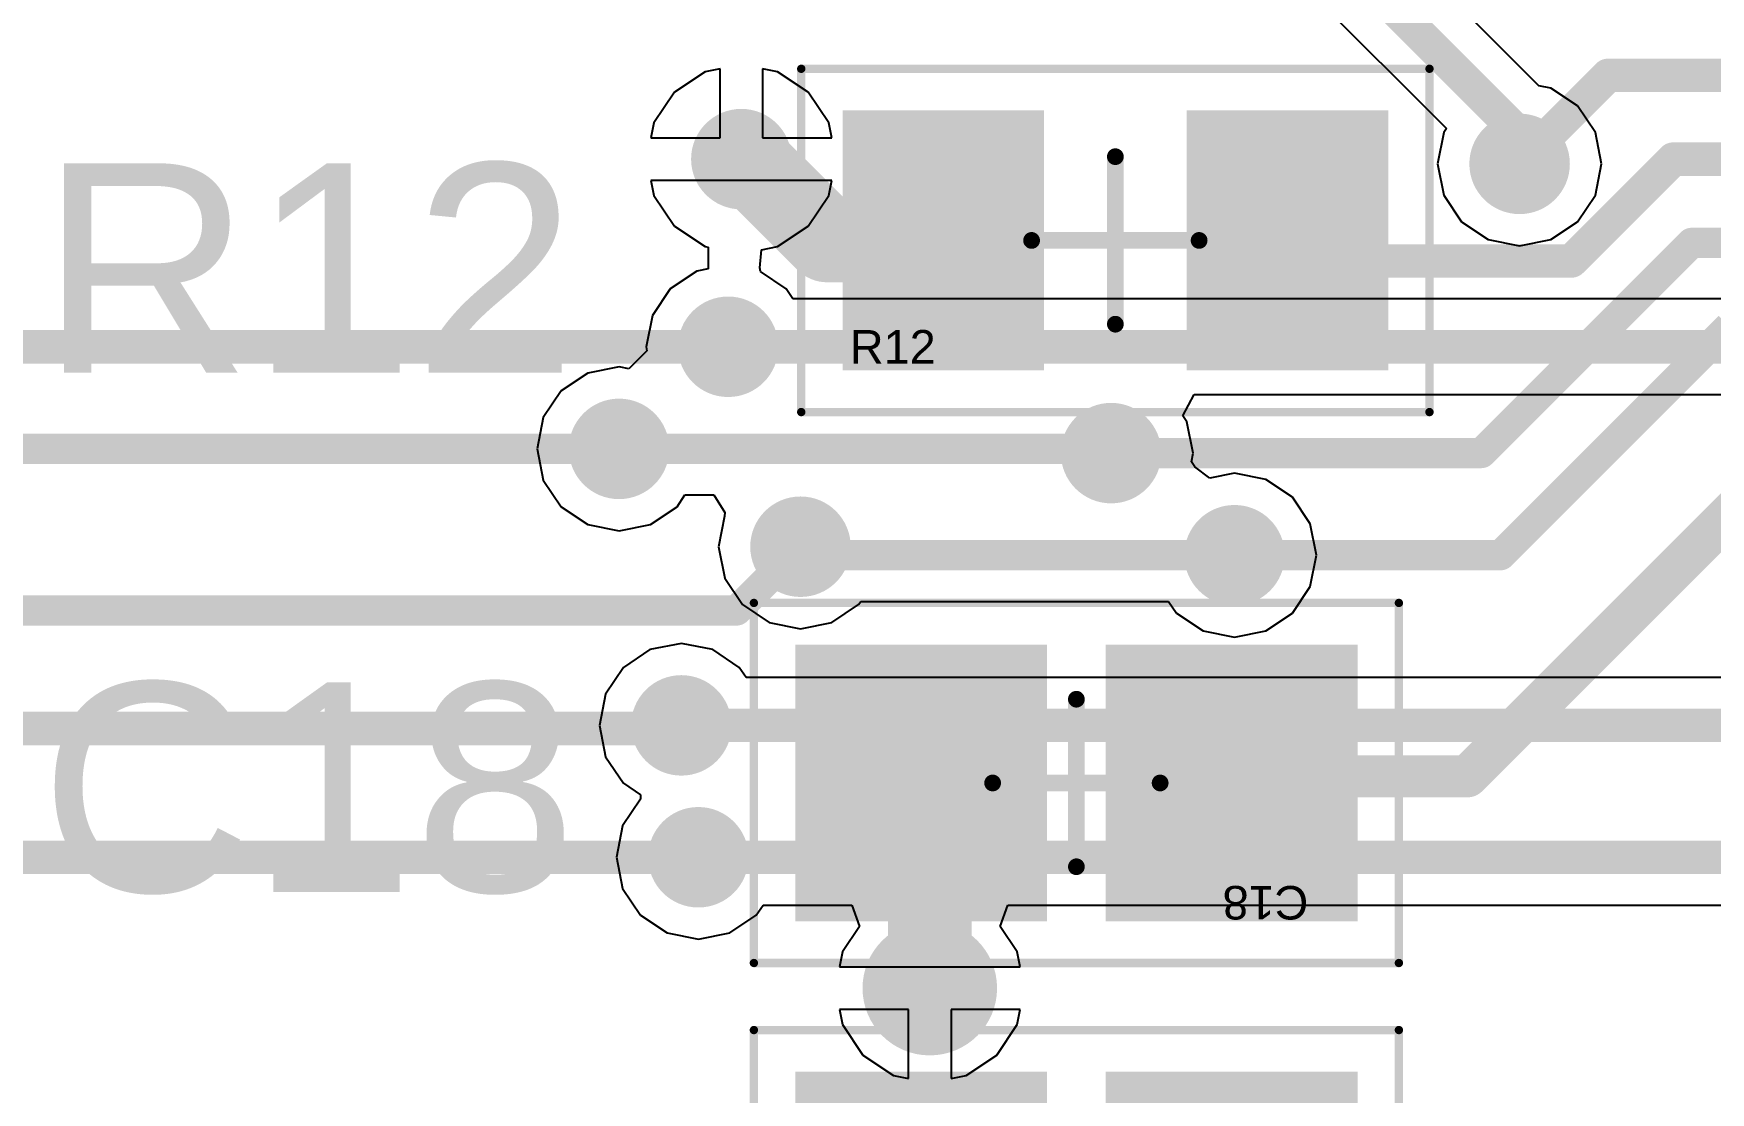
# Model space of a CAD drawing. Header units: inches. Extents: x 0 to 7.57, y 0 to 3.51.
# Drawn here: x 0.6398 to 1.0339, y 1.3987 to 1.6476 of the extents above; entities that cross this region are included whole.
import ezdxf

# ---------------------------------------------------------------- set-up
doc = ezdxf.new("R2010")
doc.units = ezdxf.units.IN
doc.header["$MEASUREMENT"] = 0
for name, color, linetype in [('Bottom Solder', 6, 'Continuous'), ('L1', 1, 'Continuous'), ('L2', 5, 'Continuous'), ('Top Courtyard', 56, 'Continuous'), ('Top Overlay', 2, 'Continuous'), ('Top Paste', 8, 'Continuous'), ('Top Solder', 216, 'Continuous'), ('Via Holes', 16, 'Continuous')]:
    doc.layers.add(name, color=color, linetype=linetype)
doc.styles.add('Arial', font='', dxfattribs={"height": 0.2})
doc.styles.get('Arial').set_extended_font_data('Arial')

# ---------------------------------------------------------------- blocks, each defined once
blk = doc.blocks.new('RES_SM0805_YAGEORC_N_31')
at = {"layer": 'L1'}
for points in [[(-0.06012, -0.02657), (-0.06012, 0.02657), (-0.02075, 0.02657), (-0.02075, -0.02657)], [(0.02075, -0.02657), (0.02075, 0.02657), (0.06012, 0.02657), (0.06012, -0.02657)]]:
    blk.add_hatch(color=1, dxfattribs=at).paths.add_polyline_path(points)
at = {"layer": 'Top Paste'}
for points in [[(-0.06012, -0.02657), (-0.06012, 0.02657), (-0.02075, 0.02657), (-0.02075, -0.02657)], [(0.02075, -0.02657), (0.02075, 0.02657), (0.06012, 0.02657), (0.06012, -0.02657)]]:
    blk.add_hatch(color=8, dxfattribs=at).paths.add_polyline_path(points)
at = {"layer": 'Top Solder'}
for points in [[(-0.06412, -0.03057), (-0.06412, 0.03057), (-0.01675, 0.03057), (-0.01675, -0.03057)], [(0.01675, -0.03057), (0.01675, 0.03057), (0.06412, 0.03057), (0.06412, -0.03057)]]:
    blk.add_hatch(color=216, dxfattribs=at).paths.add_polyline_path(points)
at = {"layer": 'Top Courtyard'}
for points in [[(-0.07382, -0.04035, 0.00197, 0.00197, 0), (-0.07382, 0.04035, 0.00197, 0.00197, 0)], [(-0.07382, 0.04035, 0.00197, 0.00197, 0), (0.07382, 0.04035, 0.00197, 0.00197, 0)], [(0.07382, -0.04035, 0.00197, 0.00197, 0), (0.07382, 0.04035, 0.00197, 0.00197, 0)], [(0, -0.01969, 0.00394, 0.00394, 0), (0, 0.01969, 0.00394, 0.00394, 0)], [(-0.01969, 0, 0.00394, 0.00394, 0), (0.01969, 0, 0.00394, 0.00394, 0)], [(-0.07382, -0.04035, 0.00197, 0.00197, 0), (0.07382, -0.04035, 0.00197, 0.00197, 0)]]:
    blk.add_lwpolyline(points, format="xyseb", dxfattribs=at)
for points in [[(-0.07431, 0.04035, 0.000984, 0.000984, 1), (-0.07333, 0.04035, 0.000984, 0.000984, 1)], [(-0.07431, 0.04035, 0.000984, 0.000984, 1), (-0.07333, 0.04035, 0.000984, 0.000984, 1)], [(0.07333, 0.04035, 0.000984, 0.000984, 1), (0.07431, 0.04035, 0.000984, 0.000984, 1)], [(0.07333, 0.04035, 0.000984, 0.000984, 1), (0.07431, 0.04035, 0.000984, 0.000984, 1)], [(-0.00098, 0.01969, 0.00197, 0.00197, 1), (0.00098, 0.01969, 0.00197, 0.00197, 1)], [(-0.02067, 0, 0.00197, 0.00197, 1), (-0.0187, 0, 0.00197, 0.00197, 1)], [(0.0187, 0, 0.00197, 0.00197, 1), (0.02067, 0, 0.00197, 0.00197, 1)], [(-0.00098, -0.01969, 0.00197, 0.00197, 1), (0.00098, -0.01969, 0.00197, 0.00197, 1)], [(-0.07431, -0.04035, 0.000984, 0.000984, 1), (-0.07333, -0.04035, 0.000984, 0.000984, 1)], [(-0.07431, -0.04035, 0.000984, 0.000984, 1), (-0.07333, -0.04035, 0.000984, 0.000984, 1)], [(0.07333, -0.04035, 0.000984, 0.000984, 1), (0.07431, -0.04035, 0.000984, 0.000984, 1)], [(0.07333, -0.04035, 0.000984, 0.000984, 1), (0.07431, -0.04035, 0.000984, 0.000984, 1)]]:
    blk.add_lwpolyline(points, format="xyseb", close=True, dxfattribs=at)
at = {"layer": 'Top Overlay'}
for points in [[(-0.07382, -0.04035, 0.00197, 0.00197, 0), (-0.07382, 0.04035, 0.00197, 0.00197, 0)], [(-0.07382, 0.04035, 0.00197, 0.00197, 0), (0.07382, 0.04035, 0.00197, 0.00197, 0)], [(0.07382, -0.04035, 0.00197, 0.00197, 0), (0.07382, 0.04035, 0.00197, 0.00197, 0)], [(-0.07382, -0.04035, 0.00197, 0.00197, 0), (0.07382, -0.04035, 0.00197, 0.00197, 0)]]:
    blk.add_lwpolyline(points, format="xyseb", dxfattribs=at)
for points in [[(-0.07431, 0.04035, 0.000984, 0.000984, 1), (-0.07333, 0.04035, 0.000984, 0.000984, 1)], [(-0.07431, 0.04035, 0.000984, 0.000984, 1), (-0.07333, 0.04035, 0.000984, 0.000984, 1)], [(0.07333, 0.04035, 0.000984, 0.000984, 1), (0.07431, 0.04035, 0.000984, 0.000984, 1)], [(0.07333, 0.04035, 0.000984, 0.000984, 1), (0.07431, 0.04035, 0.000984, 0.000984, 1)], [(-0.07431, -0.04035, 0.000984, 0.000984, 1), (-0.07333, -0.04035, 0.000984, 0.000984, 1)], [(-0.07431, -0.04035, 0.000984, 0.000984, 1), (-0.07333, -0.04035, 0.000984, 0.000984, 1)], [(0.07333, -0.04035, 0.000984, 0.000984, 1), (0.07431, -0.04035, 0.000984, 0.000984, 1)], [(0.07333, -0.04035, 0.000984, 0.000984, 1), (0.07431, -0.04035, 0.000984, 0.000984, 1)]]:
    blk.add_lwpolyline(points, format="xyseb", close=True, dxfattribs=at)
at = {"layer": 'Top Courtyard', "style": 'Arial'}
blk.add_text('R12', height=0.007874, dxfattribs=at).set_placement((-0.0624, -0.02894))
blk = doc.blocks.new('CAP_SM0805_YAGEOCC2_N_57')
at = {"layer": 'L1'}
for points in [[(-0.06209, -0.02854), (-0.06209, 0.02854), (-0.01091, 0.02854), (-0.01091, -0.02854)], [(0.01091, -0.02854), (0.01091, 0.02854), (0.06209, 0.02854), (0.06209, -0.02854)]]:
    blk.add_hatch(color=1, dxfattribs=at).paths.add_polyline_path(points)
at = {"layer": 'Top Paste'}
for points in [[(-0.06209, -0.02854), (-0.06209, 0.02854), (-0.01091, 0.02854), (-0.01091, -0.02854)], [(0.01091, -0.02854), (0.01091, 0.02854), (0.06209, 0.02854), (0.06209, -0.02854)]]:
    blk.add_hatch(color=8, dxfattribs=at).paths.add_polyline_path(points)
at = {"layer": 'Top Solder'}
for points in [[(-0.06609, -0.03254), (-0.06609, 0.03254), (-0.00691, 0.03254), (-0.00691, -0.03254)], [(0.00691, -0.03254), (0.00691, 0.03254), (0.06609, 0.03254), (0.06609, -0.03254)]]:
    blk.add_hatch(color=216, dxfattribs=at).paths.add_polyline_path(points)
at = {"layer": 'Top Courtyard'}
for points in [[(0.07579, 0.04232, 0.00197, 0.00197, 0), (-0.07579, 0.04232, 0.00197, 0.00197, 0)], [(-0.07579, 0.04232, 0.00197, 0.00197, 0), (-0.07579, -0.04232, 0.00197, 0.00197, 0)], [(0.07579, 0.04232, 0.00197, 0.00197, 0), (0.07579, -0.04232, 0.00197, 0.00197, 0)], [(0, 0.01969, 0.00394, 0.00394, 0), (0, -0.01969, 0.00394, 0.00394, 0)], [(0.01969, 0, 0.00394, 0.00394, 0), (-0.01969, 0, 0.00394, 0.00394, 0)], [(0.07579, -0.04232, 0.00197, 0.00197, 0), (-0.07579, -0.04232, 0.00197, 0.00197, 0)]]:
    blk.add_lwpolyline(points, format="xyseb", dxfattribs=at)
for points in [[(-0.07628, 0.04232, 0.000984, 0.000984, 1), (-0.0753, 0.04232, 0.000984, 0.000984, 1)], [(-0.07628, 0.04232, 0.000984, 0.000984, 1), (-0.0753, 0.04232, 0.000984, 0.000984, 1)], [(0.0753, 0.04232, 0.000984, 0.000984, 1), (0.07628, 0.04232, 0.000984, 0.000984, 1)], [(0.0753, 0.04232, 0.000984, 0.000984, 1), (0.07628, 0.04232, 0.000984, 0.000984, 1)], [(-0.00098, 0.01969, 0.00197, 0.00197, 1), (0.00098, 0.01969, 0.00197, 0.00197, 1)], [(-0.02067, 0, 0.00197, 0.00197, 1), (-0.0187, 0, 0.00197, 0.00197, 1)], [(0.0187, 0, 0.00197, 0.00197, 1), (0.02067, 0, 0.00197, 0.00197, 1)], [(-0.00098, -0.01969, 0.00197, 0.00197, 1), (0.00098, -0.01969, 0.00197, 0.00197, 1)], [(-0.07628, -0.04232, 0.000984, 0.000984, 1), (-0.0753, -0.04232, 0.000984, 0.000984, 1)], [(-0.07628, -0.04232, 0.000984, 0.000984, 1), (-0.0753, -0.04232, 0.000984, 0.000984, 1)], [(0.0753, -0.04232, 0.000984, 0.000984, 1), (0.07628, -0.04232, 0.000984, 0.000984, 1)], [(0.0753, -0.04232, 0.000984, 0.000984, 1), (0.07628, -0.04232, 0.000984, 0.000984, 1)]]:
    blk.add_lwpolyline(points, format="xyseb", close=True, dxfattribs=at)
at = {"layer": 'Top Overlay'}
for points in [[(-0.07579, 0.04232, 0.00197, 0.00197, 0), (-0.07579, -0.04232, 0.00197, 0.00197, 0)], [(0.07579, 0.04232, 0.00197, 0.00197, 0), (-0.07579, 0.04232, 0.00197, 0.00197, 0)], [(0.07579, 0.04232, 0.00197, 0.00197, 0), (0.07579, -0.04232, 0.00197, 0.00197, 0)], [(0.07579, -0.04232, 0.00197, 0.00197, 0), (-0.07579, -0.04232, 0.00197, 0.00197, 0)]]:
    blk.add_lwpolyline(points, format="xyseb", dxfattribs=at)
for points in [[(-0.07628, 0.04232, 0.000984, 0.000984, 1), (-0.0753, 0.04232, 0.000984, 0.000984, 1)], [(-0.07628, 0.04232, 0.000984, 0.000984, 1), (-0.0753, 0.04232, 0.000984, 0.000984, 1)], [(0.0753, 0.04232, 0.000984, 0.000984, 1), (0.07628, 0.04232, 0.000984, 0.000984, 1)], [(0.0753, 0.04232, 0.000984, 0.000984, 1), (0.07628, 0.04232, 0.000984, 0.000984, 1)], [(-0.07628, -0.04232, 0.000984, 0.000984, 1), (-0.0753, -0.04232, 0.000984, 0.000984, 1)], [(-0.07628, -0.04232, 0.000984, 0.000984, 1), (-0.0753, -0.04232, 0.000984, 0.000984, 1)], [(0.0753, -0.04232, 0.000984, 0.000984, 1), (0.07628, -0.04232, 0.000984, 0.000984, 1)], [(0.0753, -0.04232, 0.000984, 0.000984, 1), (0.07628, -0.04232, 0.000984, 0.000984, 1)]]:
    blk.add_lwpolyline(points, format="xyseb", close=True, dxfattribs=at)
at = {"layer": 'Top Courtyard', "style": 'Arial'}
blk.add_text('C18', height=0.007874, dxfattribs=at).set_placement((-0.05453, 0.02421))
blk = doc.blocks.new('CAP_SM0805_YAGEOCC2_N_62')
at = {"layer": 'L1'}
for points in [[(-0.06209, -0.02854), (-0.06209, 0.02854), (-0.01091, 0.02854), (-0.01091, -0.02854)], [(0.01091, -0.02854), (0.01091, 0.02854), (0.06209, 0.02854), (0.06209, -0.02854)]]:
    blk.add_hatch(color=1, dxfattribs=at).paths.add_polyline_path(points)
at = {"layer": 'Top Paste'}
for points in [[(-0.06209, -0.02854), (-0.06209, 0.02854), (-0.01091, 0.02854), (-0.01091, -0.02854)], [(0.01091, -0.02854), (0.01091, 0.02854), (0.06209, 0.02854), (0.06209, -0.02854)]]:
    blk.add_hatch(color=8, dxfattribs=at).paths.add_polyline_path(points)
at = {"layer": 'Top Solder'}
for points in [[(-0.06609, -0.03254), (-0.06609, 0.03254), (-0.00691, 0.03254), (-0.00691, -0.03254)], [(0.00691, -0.03254), (0.00691, 0.03254), (0.06609, 0.03254), (0.06609, -0.03254)]]:
    blk.add_hatch(color=216, dxfattribs=at).paths.add_polyline_path(points)
at = {"layer": 'Top Courtyard'}
for points in [[(0.07579, 0.04232, 0.00197, 0.00197, 0), (-0.07579, 0.04232, 0.00197, 0.00197, 0)], [(-0.07579, 0.04232, 0.00197, 0.00197, 0), (-0.07579, -0.04232, 0.00197, 0.00197, 0)], [(0.07579, 0.04232, 0.00197, 0.00197, 0), (0.07579, -0.04232, 0.00197, 0.00197, 0)], [(0, 0.01969, 0.00394, 0.00394, 0), (0, -0.01969, 0.00394, 0.00394, 0)], [(0.01969, 0, 0.00394, 0.00394, 0), (-0.01969, 0, 0.00394, 0.00394, 0)], [(0.07579, -0.04232, 0.00197, 0.00197, 0), (-0.07579, -0.04232, 0.00197, 0.00197, 0)]]:
    blk.add_lwpolyline(points, format="xyseb", dxfattribs=at)
for points in [[(-0.07628, 0.04232, 0.000984, 0.000984, 1), (-0.0753, 0.04232, 0.000984, 0.000984, 1)], [(-0.07628, 0.04232, 0.000984, 0.000984, 1), (-0.0753, 0.04232, 0.000984, 0.000984, 1)], [(0.0753, 0.04232, 0.000984, 0.000984, 1), (0.07628, 0.04232, 0.000984, 0.000984, 1)], [(0.0753, 0.04232, 0.000984, 0.000984, 1), (0.07628, 0.04232, 0.000984, 0.000984, 1)], [(-0.00098, 0.01969, 0.00197, 0.00197, 1), (0.00098, 0.01969, 0.00197, 0.00197, 1)], [(-0.02067, 0, 0.00197, 0.00197, 1), (-0.0187, 0, 0.00197, 0.00197, 1)], [(0.0187, 0, 0.00197, 0.00197, 1), (0.02067, 0, 0.00197, 0.00197, 1)], [(-0.00098, -0.01969, 0.00197, 0.00197, 1), (0.00098, -0.01969, 0.00197, 0.00197, 1)], [(-0.07628, -0.04232, 0.000984, 0.000984, 1), (-0.0753, -0.04232, 0.000984, 0.000984, 1)], [(-0.07628, -0.04232, 0.000984, 0.000984, 1), (-0.0753, -0.04232, 0.000984, 0.000984, 1)], [(0.0753, -0.04232, 0.000984, 0.000984, 1), (0.07628, -0.04232, 0.000984, 0.000984, 1)], [(0.0753, -0.04232, 0.000984, 0.000984, 1), (0.07628, -0.04232, 0.000984, 0.000984, 1)]]:
    blk.add_lwpolyline(points, format="xyseb", close=True, dxfattribs=at)
at = {"layer": 'Top Overlay'}
for points in [[(-0.07579, 0.04232, 0.00197, 0.00197, 0), (-0.07579, -0.04232, 0.00197, 0.00197, 0)], [(0.07579, 0.04232, 0.00197, 0.00197, 0), (-0.07579, 0.04232, 0.00197, 0.00197, 0)], [(0.07579, 0.04232, 0.00197, 0.00197, 0), (0.07579, -0.04232, 0.00197, 0.00197, 0)], [(0.07579, -0.04232, 0.00197, 0.00197, 0), (-0.07579, -0.04232, 0.00197, 0.00197, 0)]]:
    blk.add_lwpolyline(points, format="xyseb", dxfattribs=at)
for points in [[(-0.07628, 0.04232, 0.000984, 0.000984, 1), (-0.0753, 0.04232, 0.000984, 0.000984, 1)], [(-0.07628, 0.04232, 0.000984, 0.000984, 1), (-0.0753, 0.04232, 0.000984, 0.000984, 1)], [(0.0753, 0.04232, 0.000984, 0.000984, 1), (0.07628, 0.04232, 0.000984, 0.000984, 1)], [(0.0753, 0.04232, 0.000984, 0.000984, 1), (0.07628, 0.04232, 0.000984, 0.000984, 1)], [(-0.07628, -0.04232, 0.000984, 0.000984, 1), (-0.0753, -0.04232, 0.000984, 0.000984, 1)], [(-0.07628, -0.04232, 0.000984, 0.000984, 1), (-0.0753, -0.04232, 0.000984, 0.000984, 1)], [(0.0753, -0.04232, 0.000984, 0.000984, 1), (0.07628, -0.04232, 0.000984, 0.000984, 1)], [(0.0753, -0.04232, 0.000984, 0.000984, 1), (0.07628, -0.04232, 0.000984, 0.000984, 1)]]:
    blk.add_lwpolyline(points, format="xyseb", close=True, dxfattribs=at)
at = {"layer": 'Top Courtyard', "style": 'Arial'}
blk.add_text('C12', height=0.007874, dxfattribs=at).set_placement((-0.05453, 0.02421))

msp = doc.modelspace()

# ---------------------------------------------------------------- hatches: boundary and pattern name
at = {"layer": 'Bottom Solder'}
h = msp.add_hatch(color=6, dxfattribs=at)
edge = h.paths.add_edge_path()
edge.add_arc((0.8061, 1.61811), 0.00991, 0, 360)
h = msp.add_hatch(color=6, dxfattribs=at)
edge = h.paths.add_edge_path()
edge.add_arc((0.989, 1.617), 0.00991, 0, 360)
h = msp.add_hatch(color=6, dxfattribs=at)
edge = h.paths.add_edge_path()
edge.add_arc((0.803, 1.574), 0.00991, 0, 360)
h = msp.add_hatch(color=6, dxfattribs=at)
edge = h.paths.add_edge_path()
edge.add_arc((0.77736, 1.55), 0.00991, 0, 360)
h = msp.add_hatch(color=6, dxfattribs=at)
edge = h.paths.add_edge_path()
edge.add_arc((0.893, 1.549), 0.00991, 0, 360)
h = msp.add_hatch(color=6, dxfattribs=at)
edge = h.paths.add_edge_path()
edge.add_arc((0.82, 1.527), 0.00991, 0, 360)
h = msp.add_hatch(color=6, dxfattribs=at)
edge = h.paths.add_edge_path()
edge.add_arc((0.922, 1.525), 0.00991, 0, 360)
h = msp.add_hatch(color=6, dxfattribs=at)
edge = h.paths.add_edge_path()
edge.add_arc((0.792, 1.485), 0.00991, 0, 360)
h = msp.add_hatch(color=6, dxfattribs=at)
edge = h.paths.add_edge_path()
edge.add_arc((0.796, 1.454), 0.00991, 0, 360)
h = msp.add_hatch(color=6, dxfattribs=at)
edge = h.paths.add_edge_path()
edge.add_arc((0.85039, 1.42323), 0.01581, 0, 360)
at = {"layer": 'L1'}
h = msp.add_hatch(color=1, dxfattribs=at)
edge = h.paths.add_edge_path()
edge.add_arc((0.8061, 1.61811), 0.01181, 0, 360)
h = msp.add_hatch(color=1, dxfattribs=at)
edge = h.paths.add_edge_path()
edge.add_arc((0.989, 1.617), 0.01181, 0, 360)
h = msp.add_hatch(color=1, dxfattribs=at)
edge = h.paths.add_edge_path()
edge.add_arc((0.803, 1.574), 0.01181, 0, 360)
h = msp.add_hatch(color=1, dxfattribs=at)
edge = h.paths.add_edge_path()
edge.add_arc((0.77736, 1.55), 0.01181, 0, 360)
h = msp.add_hatch(color=1, dxfattribs=at)
edge = h.paths.add_edge_path()
edge.add_arc((0.893, 1.549), 0.01181, 0, 360)
h = msp.add_hatch(color=1, dxfattribs=at)
edge = h.paths.add_edge_path()
edge.add_arc((0.82, 1.527), 0.01181, 0, 360)
h = msp.add_hatch(color=1, dxfattribs=at)
edge = h.paths.add_edge_path()
edge.add_arc((0.922, 1.525), 0.01181, 0, 360)
h = msp.add_hatch(color=1, dxfattribs=at)
edge = h.paths.add_edge_path()
edge.add_arc((0.792, 1.485), 0.01181, 0, 360)
h = msp.add_hatch(color=1, dxfattribs=at)
edge = h.paths.add_edge_path()
edge.add_arc((0.796, 1.454), 0.01181, 0, 360)
h = msp.add_hatch(color=1, dxfattribs=at)
edge = h.paths.add_edge_path()
edge.add_arc((0.85039, 1.42323), 0.01181, 0, 360)
at = {"layer": 'L2'}
h = msp.add_hatch(color=5, dxfattribs=at)
edge = h.paths.add_edge_path()
edge.add_arc((0.8061, 1.61811), 0.01181, 0, 360)
h = msp.add_hatch(color=5, dxfattribs=at)
edge = h.paths.add_edge_path()
edge.add_arc((0.989, 1.617), 0.01181, 0, 360)
h = msp.add_hatch(color=5, dxfattribs=at)
edge = h.paths.add_edge_path()
edge.add_arc((0.803, 1.574), 0.01181, 0, 360)
h = msp.add_hatch(color=5, dxfattribs=at)
edge = h.paths.add_edge_path()
edge.add_arc((0.77736, 1.55), 0.01181, 0, 360)
h = msp.add_hatch(color=5, dxfattribs=at)
edge = h.paths.add_edge_path()
edge.add_arc((0.893, 1.549), 0.01181, 0, 360)
h = msp.add_hatch(color=5, dxfattribs=at)
edge = h.paths.add_edge_path()
edge.add_arc((0.82, 1.527), 0.01181, 0, 360)
h = msp.add_hatch(color=5, dxfattribs=at)
edge = h.paths.add_edge_path()
edge.add_arc((0.922, 1.525), 0.01181, 0, 360)
h = msp.add_hatch(color=5, dxfattribs=at)
edge = h.paths.add_edge_path()
edge.add_arc((0.792, 1.485), 0.01181, 0, 360)
h = msp.add_hatch(color=5, dxfattribs=at)
edge = h.paths.add_edge_path()
edge.add_arc((0.796, 1.454), 0.01181, 0, 360)
h = msp.add_hatch(color=5, dxfattribs=at)
edge = h.paths.add_edge_path()
edge.add_arc((0.85039, 1.42323), 0.01181, 0, 360)
at = {"layer": 'Top Solder'}
h = msp.add_hatch(color=216, dxfattribs=at)
edge = h.paths.add_edge_path()
edge.add_arc((0.8061, 1.61811), 0.00991, 0, 360)
h = msp.add_hatch(color=216, dxfattribs=at)
edge = h.paths.add_edge_path()
edge.add_arc((0.989, 1.617), 0.00991, 0, 360)
h = msp.add_hatch(color=216, dxfattribs=at)
edge = h.paths.add_edge_path()
edge.add_arc((0.803, 1.574), 0.00991, 0, 360)
h = msp.add_hatch(color=216, dxfattribs=at)
edge = h.paths.add_edge_path()
edge.add_arc((0.77736, 1.55), 0.00991, 0, 360)
h = msp.add_hatch(color=216, dxfattribs=at)
edge = h.paths.add_edge_path()
edge.add_arc((0.893, 1.549), 0.00991, 0, 360)
h = msp.add_hatch(color=216, dxfattribs=at)
edge = h.paths.add_edge_path()
edge.add_arc((0.82, 1.527), 0.00991, 0, 360)
h = msp.add_hatch(color=216, dxfattribs=at)
edge = h.paths.add_edge_path()
edge.add_arc((0.922, 1.525), 0.00991, 0, 360)
h = msp.add_hatch(color=216, dxfattribs=at)
edge = h.paths.add_edge_path()
edge.add_arc((0.792, 1.485), 0.00991, 0, 360)
h = msp.add_hatch(color=216, dxfattribs=at)
edge = h.paths.add_edge_path()
edge.add_arc((0.796, 1.454), 0.00991, 0, 360)
h = msp.add_hatch(color=216, dxfattribs=at)
edge = h.paths.add_edge_path()
edge.add_arc((0.85039, 1.42323), 0.01581, 0, 360)
at = {"layer": 'Via Holes'}
h = msp.add_hatch(color=7, dxfattribs=at)
edge = h.paths.add_edge_path()
edge.add_arc((0.8061, 1.61811), 0.00591, 0, 360)
h = msp.add_hatch(color=7, dxfattribs=at)
edge = h.paths.add_edge_path()
edge.add_arc((0.989, 1.617), 0.00591, 0, 360)
h = msp.add_hatch(color=7, dxfattribs=at)
edge = h.paths.add_edge_path()
edge.add_arc((0.803, 1.574), 0.00591, 0, 360)
h = msp.add_hatch(color=7, dxfattribs=at)
edge = h.paths.add_edge_path()
edge.add_arc((0.77736, 1.55), 0.00591, 0, 360)
h = msp.add_hatch(color=7, dxfattribs=at)
edge = h.paths.add_edge_path()
edge.add_arc((0.893, 1.549), 0.00591, 0, 360)
h = msp.add_hatch(color=7, dxfattribs=at)
edge = h.paths.add_edge_path()
edge.add_arc((0.82, 1.527), 0.00591, 0, 360)
h = msp.add_hatch(color=7, dxfattribs=at)
edge = h.paths.add_edge_path()
edge.add_arc((0.922, 1.525), 0.00591, 0, 360)
h = msp.add_hatch(color=7, dxfattribs=at)
edge = h.paths.add_edge_path()
edge.add_arc((0.792, 1.485), 0.00591, 0, 360)
h = msp.add_hatch(color=7, dxfattribs=at)
edge = h.paths.add_edge_path()
edge.add_arc((0.796, 1.454), 0.00591, 0, 360)
h = msp.add_hatch(color=7, dxfattribs=at)
edge = h.paths.add_edge_path()
edge.add_arc((0.85039, 1.42323), 0.00591, 0, 360)

# ---------------------------------------------------------------- linework, layer by layer
at = {"layer": 'L1'}
for points in [[(0.989, 1.617, 0.00787, 0.00787, 0), (1.0098, 1.6378, 0.00787, 0.00787, 0)], [(1.0098, 1.6378, 0.00787, 0.00787, 0), (1.12055, 1.6378, 0.00787, 0.00787, 0)], [(0.8061, 1.61811, 0.01969, 0.01969, 0), (0.80717, 1.61811, 0.01969, 0.01969, 0)], [(0.80717, 1.61811, 0.01969, 0.01969, 0), (0.82628, 1.599, 0.01969, 0.01969, 0)], [(1.00117, 1.59417, 0.00787, 0.00787, 0), (1.02511, 1.61811, 0.00787, 0.00787, 0)], [(1.02511, 1.61811, 0.00787, 0.00787, 0), (1.12055, 1.61811, 0.00787, 0.00787, 0)], [(0.84083, 1.599, 0.01969, 0.01969, 0), (0.84804, 1.60622, 0.01969, 0.01969, 0)], [(0.84804, 1.60622, 0.01969, 0.01969, 0), (0.85357, 1.6007, 0.01969, 0.01969, 0)], [(0.82628, 1.599, 0.01969, 0.01969, 0), (0.84083, 1.599, 0.01969, 0.01969, 0)], [(0.85357, 1.599, 0.01969, 0.01969, 0), (0.85357, 1.6007, 0.01969, 0.01969, 0)], [(0.93643, 1.599, 0.00787, 0.00787, 0), (0.94127, 1.59417, 0.00787, 0.00787, 0)], [(0.98, 1.549, 0.00709, 0.00709, 0), (1.02943, 1.59843, 0.00709, 0.00709, 0)], [(1.02943, 1.59843, 0.00709, 0.00709, 0), (1.12055, 1.59843, 0.00709, 0.00709, 0)], [(0.94127, 1.59417, 0.00787, 0.00787, 0), (1.00117, 1.59417, 0.00787, 0.00787, 0)], [(0.98455, 1.525, 0.00709, 0.00709, 0), (1.03829, 1.57874, 0.00709, 0.00709, 0)], [(0.365, 1.574, 0.00787, 0.00787, 0), (0.803, 1.574, 0.00787, 0.00787, 0)], [(0.41, 1.55, 0.00709, 0.00709, 0), (0.77736, 1.55, 0.00709, 0.00709, 0)], [(0.893, 1.549, 0.00709, 0.00709, 0), (0.98, 1.549, 0.00709, 0.00709, 0)], [(0.97673, 1.473, 0.00984, 0.00984, 0), (1.0431, 1.53937, 0.00984, 0.00984, 0)], [(0.805, 1.512, 0.00709, 0.00709, 0), (0.82, 1.527, 0.00709, 0.00709, 0)], [(0.922, 1.525, 0.00709, 0.00709, 0), (0.98455, 1.525, 0.00709, 0.00709, 0)], [(0.443, 1.512, 0.00709, 0.00709, 0), (0.805, 1.512, 0.00709, 0.00709, 0)], [(0.37303, 1.48425, 0.00787, 0.00787, 0), (0.79125, 1.48425, 0.00787, 0.00787, 0)], [(0.79125, 1.48425, 0.00787, 0.00787, 0), (0.792, 1.485, 0.00787, 0.00787, 0)], [(0.85039, 1.42323, 0.01969, 0.01969, 0), (0.85039, 1.46941, 0.01969, 0.01969, 0)], [(0.92134, 1.47146, 0.01378, 0.01378, 0), (0.92288, 1.473, 0.01378, 0.01378, 0)], [(0.92288, 1.473, 0.00984, 0.00984, 0), (0.97673, 1.473, 0.00984, 0.00984, 0)], [(0.84835, 1.47146, 0.00787, 0.00787, 0), (0.85039, 1.46941, 0.00787, 0.00787, 0)], [(0.23576, 1.454, 0.00787, 0.00787, 0), (0.796, 1.454, 0.00787, 0.00787, 0)]]:
    msp.add_lwpolyline(points, format="xyseb", dxfattribs=at)
for points in [[(1.00783, 1.6378, 0.00394, 0.00394, 1), (1.01176, 1.6378, 0.00394, 0.00394, 1)], [(1.00783, 1.6378, 0.00394, 0.00394, 1), (1.01176, 1.6378, 0.00394, 0.00394, 1)], [(0.80118, 1.61811, 0.00984, 0.00984, 1), (0.81102, 1.61811, 0.00984, 0.00984, 1)], [(0.80225, 1.61811, 0.00984, 0.00984, 1), (0.81209, 1.61811, 0.00984, 0.00984, 1)], [(0.80225, 1.61811, 0.00984, 0.00984, 1), (0.81209, 1.61811, 0.00984, 0.00984, 1)], [(0.98703, 1.617, 0.00394, 0.00394, 1), (0.99097, 1.617, 0.00394, 0.00394, 1)], [(1.02314, 1.61811, 0.00394, 0.00394, 1), (1.02708, 1.61811, 0.00394, 0.00394, 1)], [(1.02314, 1.61811, 0.00394, 0.00394, 1), (1.02708, 1.61811, 0.00394, 0.00394, 1)], [(0.84312, 1.60622, 0.00984, 0.00984, 1), (0.85297, 1.60622, 0.00984, 0.00984, 1)], [(0.84312, 1.60622, 0.00984, 0.00984, 1), (0.85297, 1.60622, 0.00984, 0.00984, 1)], [(0.82136, 1.599, 0.00984, 0.00984, 1), (0.8312, 1.599, 0.00984, 0.00984, 1)], [(0.82136, 1.599, 0.00984, 0.00984, 1), (0.8312, 1.599, 0.00984, 0.00984, 1)], [(0.83591, 1.599, 0.00984, 0.00984, 1), (0.84575, 1.599, 0.00984, 0.00984, 1)], [(0.83591, 1.599, 0.00984, 0.00984, 1), (0.84575, 1.599, 0.00984, 0.00984, 1)], [(0.84865, 1.6007, 0.00984, 0.00984, 1), (0.85849, 1.6007, 0.00984, 0.00984, 1)], [(0.84865, 1.6007, 0.00984, 0.00984, 1), (0.85849, 1.6007, 0.00984, 0.00984, 1)], [(0.84865, 1.599, 0.00984, 0.00984, 1), (0.85849, 1.599, 0.00984, 0.00984, 1)], [(0.93446, 1.599, 0.00394, 0.00394, 1), (0.9384, 1.599, 0.00394, 0.00394, 1)], [(1.02765, 1.59843, 0.00354, 0.00354, 1), (1.0312, 1.59843, 0.00354, 0.00354, 1)], [(1.02765, 1.59843, 0.00354, 0.00354, 1), (1.0312, 1.59843, 0.00354, 0.00354, 1)], [(0.9393, 1.59417, 0.00394, 0.00394, 1), (0.94324, 1.59417, 0.00394, 0.00394, 1)], [(0.9393, 1.59417, 0.00394, 0.00394, 1), (0.94324, 1.59417, 0.00394, 0.00394, 1)], [(0.9992, 1.59417, 0.00394, 0.00394, 1), (1.00313, 1.59417, 0.00394, 0.00394, 1)], [(0.9992, 1.59417, 0.00394, 0.00394, 1), (1.00313, 1.59417, 0.00394, 0.00394, 1)], [(0.80103, 1.574, 0.00394, 0.00394, 1), (0.80497, 1.574, 0.00394, 0.00394, 1)], [(0.77559, 1.55, 0.00354, 0.00354, 1), (0.77913, 1.55, 0.00354, 0.00354, 1)], [(0.89123, 1.549, 0.00354, 0.00354, 1), (0.89477, 1.549, 0.00354, 0.00354, 1)], [(0.97823, 1.549, 0.00354, 0.00354, 1), (0.98177, 1.549, 0.00354, 0.00354, 1)], [(0.97823, 1.549, 0.00354, 0.00354, 1), (0.98177, 1.549, 0.00354, 0.00354, 1)], [(0.81823, 1.527, 0.00354, 0.00354, 1), (0.82177, 1.527, 0.00354, 0.00354, 1)], [(0.92023, 1.525, 0.00354, 0.00354, 1), (0.92377, 1.525, 0.00354, 0.00354, 1)], [(0.98277, 1.525, 0.00354, 0.00354, 1), (0.98632, 1.525, 0.00354, 0.00354, 1)], [(0.98277, 1.525, 0.00354, 0.00354, 1), (0.98632, 1.525, 0.00354, 0.00354, 1)], [(0.80323, 1.512, 0.00354, 0.00354, 1), (0.80677, 1.512, 0.00354, 0.00354, 1)], [(0.80323, 1.512, 0.00354, 0.00354, 1), (0.80677, 1.512, 0.00354, 0.00354, 1)], [(0.78928, 1.48425, 0.00394, 0.00394, 1), (0.79322, 1.48425, 0.00394, 0.00394, 1)], [(0.78928, 1.48425, 0.00394, 0.00394, 1), (0.79322, 1.48425, 0.00394, 0.00394, 1)], [(0.79003, 1.485, 0.00394, 0.00394, 1), (0.79397, 1.485, 0.00394, 0.00394, 1)], [(0.84547, 1.46941, 0.00984, 0.00984, 1), (0.85531, 1.46941, 0.00984, 0.00984, 1)], [(0.91789, 1.47146, 0.00689, 0.00689, 1), (0.92478, 1.47146, 0.00689, 0.00689, 1)], [(0.91944, 1.473, 0.00689, 0.00689, 1), (0.92633, 1.473, 0.00689, 0.00689, 1)], [(0.92042, 1.473, 0.00492, 0.00492, 1), (0.92534, 1.473, 0.00492, 0.00492, 1)], [(0.97427, 1.473, 0.00492, 0.00492, 1), (0.97919, 1.473, 0.00492, 0.00492, 1)], [(0.97427, 1.473, 0.00492, 0.00492, 1), (0.97919, 1.473, 0.00492, 0.00492, 1)], [(0.84638, 1.47146, 0.00394, 0.00394, 1), (0.85032, 1.47146, 0.00394, 0.00394, 1)], [(0.84843, 1.46941, 0.00394, 0.00394, 1), (0.85236, 1.46941, 0.00394, 0.00394, 1)], [(0.79403, 1.454, 0.00394, 0.00394, 1), (0.79797, 1.454, 0.00394, 0.00394, 1)], [(0.84547, 1.42323, 0.00984, 0.00984, 1), (0.85531, 1.42323, 0.00984, 0.00984, 1)]]:
    msp.add_lwpolyline(points, format="xyseb", close=True, dxfattribs=at)
at = {"layer": 'L2'}
for p, q in [((0.99353, 1.63537), (0.89824, 1.73066)), ((0.87905, 1.71805), (0.97181, 1.62529)), ((0.79759, 1.63866), (0.79038, 1.63384)), ((0.8011, 1.63935), (0.79759, 1.63866)), ((0.8011, 1.62311), (0.8011, 1.63935)), ((0.81461, 1.63866), (0.8111, 1.63935)), ((0.8111, 1.63935), (0.8111, 1.62311)), ((0.82183, 1.63384), (0.81461, 1.63866)), ((0.79038, 1.63384), (0.78556, 1.62662)), ((0.82665, 1.62662), (0.82183, 1.63384)), ((0.99637, 1.6348), (0.99353, 1.63537)), ((1.00262, 1.63062), (0.99637, 1.6348)), ((1.0068, 1.62437), (1.00262, 1.63062)), ((0.78556, 1.62662), (0.78486, 1.62311)), ((0.82735, 1.62311), (0.82665, 1.62662)), ((0.9712, 1.62437), (0.96973, 1.617)), ((0.97181, 1.62529), (0.9712, 1.62437)), ((1.00827, 1.617), (1.0068, 1.62437)), ((0.78486, 1.62311), (0.8011, 1.62311)), ((0.8111, 1.62311), (0.82735, 1.62311)), ((0.96973, 1.617), (0.9712, 1.60963)), ((1.0068, 1.60963), (1.00827, 1.617)), ((0.82735, 1.61311), (0.78486, 1.61311)), ((0.78486, 1.61311), (0.78556, 1.6096)), ((0.82665, 1.6096), (0.82735, 1.61311)), ((0.78556, 1.6096), (0.79038, 1.60239)), ((0.82183, 1.60239), (0.82665, 1.6096)), ((0.9712, 1.60963), (0.97538, 1.60338)), ((1.00262, 1.60338), (1.0068, 1.60963)), ((0.79038, 1.60239), (0.79759, 1.59756)), ((0.81461, 1.59756), (0.82183, 1.60239)), ((0.97538, 1.60338), (0.98163, 1.5992)), ((0.99637, 1.5992), (1.00262, 1.60338)), ((0.79759, 1.59756), (0.79828, 1.59743)), ((0.79828, 1.59743), (0.79828, 1.59233)), ((0.81044, 1.59258), (0.81082, 1.59681)), ((0.81082, 1.59681), (0.81461, 1.59756)), ((0.98163, 1.5992), (0.989, 1.59773)), ((0.989, 1.59773), (0.99637, 1.5992)), ((0.79828, 1.59233), (0.79563, 1.5918)), ((0.81058, 1.59166), (0.81044, 1.59258)), ((0.79563, 1.5918), (0.78938, 1.58762)), ((0.81662, 1.58762), (0.81058, 1.59166)), ((0.78938, 1.58762), (0.7852, 1.58137)), ((0.81822, 1.58524), (0.81662, 1.58762)), ((1.51607, 1.58524), (0.81822, 1.58524)), ((0.7852, 1.58137), (0.78373, 1.574)), ((0.78392, 1.57306), (0.77967, 1.56881)), ((0.78373, 1.574), (0.78392, 1.57306)), ((0.77736, 1.56927), (0.76999, 1.5678)), ((0.77967, 1.56881), (0.77736, 1.56927)), ((0.76999, 1.5678), (0.76374, 1.56362)), ((0.76374, 1.56362), (0.75956, 1.55737)), ((0.90987, 1.55776), (0.91255, 1.56276)), ((0.91255, 1.56276), (1.38296, 1.56276)), ((0.75956, 1.55737), (0.75809, 1.55)), ((0.9108, 1.55637), (0.90987, 1.55776)), ((0.91227, 1.549), (0.9108, 1.55637)), ((0.75809, 1.55), (0.75956, 1.54263)), ((0.91186, 1.54696), (0.91227, 1.549)), ((0.91265, 1.54577), (0.91186, 1.54696)), ((0.91619, 1.54311), (0.91265, 1.54577)), ((0.75956, 1.54263), (0.76374, 1.53638)), ((0.922, 1.54427), (0.91619, 1.54311)), ((0.92937, 1.5428), (0.922, 1.54427)), ((0.93562, 1.53862), (0.92937, 1.5428)), ((0.79099, 1.53638), (0.79285, 1.53916)), ((0.79285, 1.53916), (0.79962, 1.53916)), ((0.79962, 1.53916), (0.80223, 1.53505)), ((0.9398, 1.53237), (0.93562, 1.53862)), ((0.76374, 1.53638), (0.76999, 1.5322)), ((0.78474, 1.5322), (0.79099, 1.53638)), ((0.80216, 1.53416), (0.80073, 1.527)), ((0.80223, 1.53505), (0.80216, 1.53416)), ((0.76999, 1.5322), (0.77736, 1.53073)), ((0.77736, 1.53073), (0.78474, 1.5322)), ((0.94127, 1.525), (0.9398, 1.53237)), ((0.80073, 1.527), (0.8022, 1.51963)), ((0.9398, 1.51763), (0.94127, 1.525)), ((0.8022, 1.51963), (0.80638, 1.51338)), ((0.93562, 1.51138), (0.9398, 1.51763)), ((0.80638, 1.51338), (0.81263, 1.5092)), ((0.82737, 1.5092), (0.83362, 1.51338)), ((0.83362, 1.51338), (0.83415, 1.51416)), ((0.83415, 1.51416), (0.90651, 1.51416)), ((0.90651, 1.51416), (0.90838, 1.51138)), ((0.90838, 1.51138), (0.91463, 1.5072)), ((0.92937, 1.5072), (0.93562, 1.51138)), ((0.81263, 1.5092), (0.82, 1.50773)), ((0.82, 1.50773), (0.82737, 1.5092)), ((0.91463, 1.5072), (0.922, 1.50573)), ((0.922, 1.50573), (0.92937, 1.5072)), ((0.78463, 1.5028), (0.77838, 1.49862)), ((0.792, 1.50427), (0.78463, 1.5028)), ((0.79937, 1.5028), (0.792, 1.50427)), ((0.80562, 1.49862), (0.79937, 1.5028)), ((0.77838, 1.49862), (0.7742, 1.49237)), ((0.80722, 1.49624), (0.80562, 1.49862)), ((1.04542, 1.49624), (0.80722, 1.49624)), ((0.7742, 1.49237), (0.77273, 1.485)), ((0.77273, 1.485), (0.7742, 1.47763)), ((0.7742, 1.47763), (0.77838, 1.47138)), ((0.77838, 1.47138), (0.78238, 1.4687)), ((0.78238, 1.46762), (0.7782, 1.46137)), ((0.78238, 1.4687), (0.78238, 1.46762)), ((0.7782, 1.46137), (0.77673, 1.454)), ((0.77673, 1.454), (0.7782, 1.44663)), ((0.7782, 1.44663), (0.78238, 1.44038)), ((0.80962, 1.44038), (0.81122, 1.44276)), ((0.81122, 1.44276), (0.83205, 1.44276)), ((0.83205, 1.44276), (0.83387, 1.43776)), ((0.86692, 1.43776), (0.86874, 1.44276)), ((0.86874, 1.44276), (1.58002, 1.44276)), ((0.78238, 1.44038), (0.78863, 1.4362)), ((0.80337, 1.4362), (0.80962, 1.44038)), ((0.78863, 1.4362), (0.796, 1.43473)), ((0.796, 1.43473), (0.80337, 1.4362)), ((0.83387, 1.43776), (0.82985, 1.43174)), ((0.87094, 1.43174), (0.86692, 1.43776)), ((0.82985, 1.43174), (0.82915, 1.42823)), ((0.87164, 1.42823), (0.87094, 1.43174)), ((0.82915, 1.42823), (0.87164, 1.42823)), ((0.84539, 1.41823), (0.82915, 1.41823)), ((0.82915, 1.41823), (0.82985, 1.41472)), ((0.84539, 1.40198), (0.84539, 1.41823)), ((0.87164, 1.41823), (0.85539, 1.41823)), ((0.85539, 1.41823), (0.85539, 1.40198)), ((0.87094, 1.41472), (0.87164, 1.41823)), ((0.82985, 1.41472), (0.83467, 1.4075)), ((0.86612, 1.4075), (0.87094, 1.41472)), ((0.83467, 1.4075), (0.84188, 1.40268)), ((0.8589, 1.40268), (0.86612, 1.4075)), ((0.84188, 1.40268), (0.84539, 1.40198)), ((0.85539, 1.40198), (0.8589, 1.40268))]:
    msp.add_line(p, q, dxfattribs=at)
for points in [[(0.887, 1.726, 0.00787, 0.00787, 0), (0.989, 1.624, 0.00787, 0.00787, 0)], [(0.989, 1.617, 0.00787, 0.00787, 0), (0.989, 1.624, 0.00787, 0.00787, 0)], [(0.803, 1.574, 0.00787, 0.00787, 0), (1.53069, 1.574, 0.00787, 0.00787, 0)], [(0.77736, 1.55, 0.00709, 0.00709, 0), (0.892, 1.55, 0.00709, 0.00709, 0)], [(0.892, 1.55, 0.00709, 0.00709, 0), (0.893, 1.549, 0.00709, 0.00709, 0)], [(0.82, 1.527, 0.00709, 0.00709, 0), (0.822, 1.525, 0.00709, 0.00709, 0)], [(0.822, 1.525, 0.00709, 0.00709, 0), (0.922, 1.525, 0.00709, 0.00709, 0)], [(0.792, 1.485, 0.00787, 0.00787, 0), (1.57871, 1.485, 0.00787, 0.00787, 0)], [(0.796, 1.454, 0.00787, 0.00787, 0), (1.58002, 1.454, 0.00787, 0.00787, 0)]]:
    msp.add_lwpolyline(points, format="xyseb", dxfattribs=at)
for points in [[(0.98703, 1.624, 0.00394, 0.00394, 1), (0.99097, 1.624, 0.00394, 0.00394, 1)], [(0.98703, 1.624, 0.00394, 0.00394, 1), (0.99097, 1.624, 0.00394, 0.00394, 1)], [(0.98703, 1.617, 0.00394, 0.00394, 1), (0.99097, 1.617, 0.00394, 0.00394, 1)], [(0.80103, 1.574, 0.00394, 0.00394, 1), (0.80497, 1.574, 0.00394, 0.00394, 1)], [(0.77559, 1.55, 0.00354, 0.00354, 1), (0.77913, 1.55, 0.00354, 0.00354, 1)], [(0.89023, 1.55, 0.00354, 0.00354, 1), (0.89377, 1.55, 0.00354, 0.00354, 1)], [(0.89023, 1.55, 0.00354, 0.00354, 1), (0.89377, 1.55, 0.00354, 0.00354, 1)], [(0.89123, 1.549, 0.00354, 0.00354, 1), (0.89477, 1.549, 0.00354, 0.00354, 1)], [(0.81823, 1.527, 0.00354, 0.00354, 1), (0.82177, 1.527, 0.00354, 0.00354, 1)], [(0.82023, 1.525, 0.00354, 0.00354, 1), (0.82377, 1.525, 0.00354, 0.00354, 1)], [(0.82023, 1.525, 0.00354, 0.00354, 1), (0.82377, 1.525, 0.00354, 0.00354, 1)], [(0.92023, 1.525, 0.00354, 0.00354, 1), (0.92377, 1.525, 0.00354, 0.00354, 1)], [(0.79003, 1.485, 0.00394, 0.00394, 1), (0.79397, 1.485, 0.00394, 0.00394, 1)], [(0.79403, 1.454, 0.00394, 0.00394, 1), (0.79797, 1.454, 0.00394, 0.00394, 1)]]:
    msp.add_lwpolyline(points, format="xyseb", close=True, dxfattribs=at)

# ---------------------------------------------------------------- block references
for name, p, rotation in [('RES_SM0805_YAGEORC_N_31', (0.894, 1.599), 360), ('CAP_SM0805_YAGEOCC2_N_57', (0.88484, 1.47146), 180), ('CAP_SM0805_YAGEOCC2_N_62', (0.88484, 1.37106), 180)]:
    msp.add_blockref(name, p, dxfattribs=dict(rotation=rotation))

# ---------------------------------------------------------------- texts
at = {"layer": 'Top Overlay', "style": 'Arial'}
for s, p in [('R12', (0.64126, 1.56792)), ('C18', (0.64126, 1.44587))]:
    msp.add_text(s, height=0.049213, dxfattribs=at).set_placement(p)

doc.saveas('drawing.dxf')
